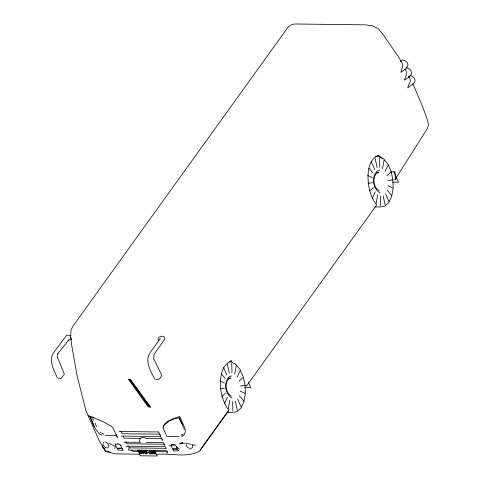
<?xml version="1.0" encoding="UTF-8"?>
<svg xmlns="http://www.w3.org/2000/svg" width="480" height="480" viewBox="0 0 480 480"><rect width="100%" height="100%" fill="white"/><g stroke="black" fill="none" stroke-linecap="round" stroke-linejoin="round"><path stroke-width="0.72" d="M162.408 439.218L162.348 440.352L160.65 436.536L121.092 436.05M170.28 445.764L170.328 445.356M167.268 451.776L167.19 451.236M376.356 205.392L246.87 385.512L244.692 385.488M115.266 445.788L114.834 448.434M228.456 411.096L199.794 450.93C186.882 458.526 170.19 452.706 156.132 454.41M149.418 406.146L149.73 406.584M228.33 408.69L229.896 400.2M234.714 374.022L236.28 365.532M245.274 394.044L243.81 401.994L240.858 408.144L236.778 411.762L232.062 412.398L226.95 412.338M376.158 203.256L377.718 194.766M382.542 168.582L384.102 160.098M393.096 188.61L391.632 196.554L388.686 202.71L384.606 206.328L379.884 206.964L374.778 206.904M163.638 425.856L163.59 427.284M161.694 438.648L146.196 438.456C144.69 437.376 141.6 436.692 140.322 438.384L124.08 438.186L123.252 436.32M182.19 436.218L184.056 435.024L185.208 432.312L185.334 430.056L184.662 427.602L179.766 416.448L172.176 419.124M224.298 403.812L227.448 397.242M237.162 376.974L240.312 370.404M372.12 198.378L375.27 191.808M384.984 171.54L388.134 164.97M140.37 438.21L139.326 440.34L139.422 441.54M166.578 448.326L129.492 447.876L128.268 449.616M405.624 70.08L406.2 70.92L406.512 74.202L404.454 80.202C405.714 79.092 408.966 77.538 408.78 76.368M160.326 338.436L150.084 352.674C144.384 361.164 150.822 371.49 154.89 379.17M116.214 434.928L116.55 434.466M139.974 454.2L115.068 453.834L106.026 451.428L102.378 446.544L101.514 444.132L100.872 443.754L99.126 440.454L86.1 411.162L77.274 376.542L71.808 346.05L70.674 336.546L71.04 329.844L73.152 325.842L287.208 28.362C289.23 25.35 292.704 23.706 296.316 24L364.944 24.84L372.174 25.68L378.258 28.722L383.304 34.776L397.92 56.07L401.244 61.698C404.088 65.016 401.718 68.94 400.866 72.42L405.24 69.09M200.196 449.88L228.738 410.208C224.232 404.106 221.76 396.69 220.704 389.208C219.942 379.302 220.536 364.668 231.726 360.936L230.292 360.918M408.84 76.542L409.932 78.054L410.334 81.282L408.126 86.136L407.802 87.9L412.962 83.844L422.724 106.872L427.692 120.804L428.544 126.054M57.876 353.646L68.892 339.822M404.862 69.624C407.208 67.764 409.542 64.134 406.47 61.776C405.036 60.468 402.762 59.388 400.896 60.438M408.648 77.154C413.778 74.22 411.264 68.034 406.11 67.776M412.542 84.444C417.51 81.612 414.426 75.738 409.698 75.558M103.434 442.206L103.482 443.196M369.6 191.01L373.41 187.632M386.85 175.722L391.206 171.864L392.934 179.934L393.126 188.22L388.014 185.646M221.772 396.444L225.588 393.066M239.022 381.156L243.378 377.298L245.112 385.368L245.298 393.654L240.186 391.08M187.062 442.998C184.974 444.282 186.648 447.168 188.43 447.906M183.378 433.926L181.152 434.79L181.404 435.36M148.248 405.876L147.918 406.092L148.524 407.052L148.818 406.662M150.192 407.274L150.342 406.806L130.236 379.218L129.99 379.392M171.624 419.382C168.162 421.074 163.236 423.42 162.99 427.686L166.86 436.38L179.322 436.38M182.256 436.188L181.68 436.2M182.376 442.674L179.52 444.012L182.508 442.818L180.714 443.478L185.352 443.058M379.362 154.908C365.958 159.81 367.11 178.644 369.504 190.044M108.198 447.36L108.846 446.934C109.206 444.552 106.872 442.416 104.754 441.786M99.63 433.992C99.078 433.188 95.874 430.17 95.016 428.022M190.98 448.35C192.978 448.158 193.23 445.392 191.838 444.276M182.448 424.344L178.77 417.87L175.182 418.698M171.192 444.432L171.858 444.336M174.108 418.98L168.732 421.254L163.914 425.574M67.968 340.284L71.454 339.45M379.47 170.592L377.406 170.874C371.274 176.262 372.642 189.018 379.974 192.75M368.04 183.318L372.36 182.73M387.9 180.618L392.934 179.934M231.648 376.032L229.578 376.308C223.452 381.696 224.82 394.452 232.146 398.184M220.218 388.752L224.538 388.164M240.072 386.052L245.112 385.368M107.73 447.918C105.444 448.206 103.368 446.166 102.87 444.042M148.32 405.972L149.244 405.912M390.672 171.972L394.908 171.738L395.556 178.38L394.95 179.76L427.092 128.988L427.662 127.872L427.398 126.9M129.102 379.662L130.17 379.638L130.92 380.562L150.18 407.274M129.012 379.35L130.062 379.332M375.09 156.324L378.744 156.366L383.532 158.778L387.81 163.95L391.062 171.258M376.464 172.668L378.702 172.692L377.034 172.92C372.072 177.282 373.176 187.608 379.11 190.626M392.574 182.16L398.478 182.232L396.186 177.09M229.458 361.782L230.916 361.8L235.704 364.212L239.982 369.384L243.234 376.692M228.636 378.102L230.88 378.132L229.206 378.354C224.244 382.716 225.354 393.042 231.282 396.06M244.818 387.504L250.722 387.576L248.43 382.434M158.388 431.988L119.046 431.454M159.714 434.19L122.1 433.734L120.984 431.22M123.804 442.128L140.814 442.338M146.346 442.404L163.356 442.614M164.346 444.234L126.732 443.778L125.808 441.978M171.402 445.026L174.396 445.062M125.85 446.184L165.324 446.664M128.742 450.114L147.69 450.348M154.248 450.426L166.638 450.576M138.324 451.398L133.128 451.332L131.58 450.18M154.656 451.596L167.274 451.746L167.064 453.132L166.962 452.658M116.568 435.756L105.204 435.498M195.72 445.284L192.654 444.876M117.642 443.676L118.416 443.79M190.512 448.998L189.006 448.644M155.7 379.416C158.724 380.802 160.668 377.55 161.796 375.3L154.374 359.904L153.666 359.406L154.044 354.324L164.628 339.396L164.748 338.196L164.118 336.888L163.35 336.252L161.922 336.222L159.132 337.164L157.908 338.868L158.706 340.512M58.218 378.186L61.008 378.36L64.404 374.286L58.116 358.902L57.432 358.374L57.924 353.304M190.938 444.264L187.692 443.538M400.65 61.554L401.244 61.698M148.764 406.704L149.94 406.992M106.026 451.428L102.066 445.818L105.45 450.9L108.036 451.926M70.782 335.76L66.786 335.07L54.492 351.438C47.766 359.304 53.85 370.026 57.372 377.874M110.544 452.55L107.826 451.38M101.52 434.976L99.912 434.286M92.292 416.892L94.128 417.552M108.798 443.148L114.384 446.118M90.498 416.586L103.47 421.818L111.294 426.15L113.064 428.034L117.276 437.49L117.234 436.344M102.084 435.108L102.42 435.246M102.054 433.35L103.5 433.848L103.752 434.412M367.776 175.452L372.246 177.708M219.948 380.886L224.424 383.142M129.492 447.876L127.914 445.986M88.29 415.464L90.168 416.454M377.958 155.376L380.982 157.194L382.404 158.832M91.944 417.696L89.814 416.37L94.104 426.81M100.512 432.426L101.286 432.93M179.514 449.226L176.394 446.532M120.222 444.744L121.11 445.698M368.97 168.192L373.086 173.16M387.174 190.194L391.746 195.714M221.148 373.626L225.258 378.594M239.352 395.628L243.918 401.148M148.224 405.54L129.582 380.268C129.114 378.168 127.476 379.326 129.342 380.436L147.558 406.008M376.548 204.798L374.322 201.642L371.862 196.812M94.782 427.452L94.482 426.858M94.176 426.162L94.35 426.504M163.566 443.088L164.832 445.602M393.816 171.756L395.904 176.448M371.298 161.838L374.772 169.638M385.488 193.71L388.962 201.516M223.47 367.272L226.944 375.072M237.66 399.144L241.14 406.95M183.636 427.902L179.346 417.462M158.604 431.94L160.464 436.122L160.458 434.838M89.844 416.094L91.512 419.838M92.736 418.524L93.6 420.486M91.788 420.462L93.912 425.532M70.782 337.8L71.232 338.898M165.528 447.138L165.822 447.906M95.172 423.276L96.462 426.696M169.632 446.286L169.446 445.704M369.54 190.236L371.67 196.458M183.972 428.754L184.218 429.57M375.144 158.43L377.106 167.574M383.154 195.78L385.116 204.924M227.316 363.864L229.278 373.008M235.332 401.214L237.294 410.358M379.59 157.824L379.8 167.208M380.454 196.146L380.67 205.53M231.762 363.258L231.978 372.642M232.632 401.58L232.842 410.964M152.574 451.878L152.688 452.532A1.086 0.696 35.7 0 1 153.276 453.192A1.05 0.672 35.7 0 1 153.246 453.84L152.628 453.966A0.882 0.564 35.7 0 1 152.088 453.714C151.416 452.814 151.734 452.214 150.99 451.368A0.738 0.474 35.7 0 1 151.218 451.02L151.788 451.026A0.738 0.474 35.7 0 1 152.328 451.38L152.574 451.878M150 451.86C149.13 452.796 149.496 454.638 151.242 453.876L149.958 453.504L150.366 452.244A1.086 0.69 35.7 0 0 150.312 451.746C150.15 450.564 147.942 451.122 149.01 451.506A0.708 0.456 35.7 0 1 149.376 451.314L150 451.86M171.084 445.764L172.488 448.794L177.378 448.854L175.356 444.828L172.092 444.834A2.148 1.308 32.6 0 0 171.636 444.96L171.084 445.764M155.52 453.462L154.932 454.008L154.098 453.486C155.706 454.254 154.992 451.956 153.732 452.508L153.096 451.086L154.41 451.104L154.56 451.446L153.594 451.434L154.302 452.172A1.014 0.648 35.7 0 1 154.884 452.43L155.52 453.462M151.956 452.85L152.226 453.48L152.862 453.618A0.618 0.396 35.7 0 0 152.946 453.186L152.178 452.544L151.956 452.85M146.76 453.024L145.614 453.468L144.63 451.254L146.016 451.56L146.76 453.024M139.596 451.434C139.002 452.742 142.05 454.512 141.618 452.634L140.772 452.274L141.798 452.286L142.458 453.768L140.208 453.384L139.254 451.962L139.344 451.032L140.424 450.876L141.51 451.752L140.436 451.182L139.596 451.434M147.138 453.258L146.79 453.732L145.422 453.804L144.126 450.906L145.578 451.014A1.254 0.798 35.7 0 1 146.352 451.488L147.138 453.258M152.214 451.824L152.01 452.166L151.398 451.398L152.214 451.824M149.154 405.6L148.626 406.032L149.19 406.584L149.724 406.152L149.154 405.6M178.488 450.708L173.862 451.086L172.686 449.154L177.576 449.214L178.488 450.708M121.89 448.176L117 448.116L114.978 444.096L118.29 444.18A2.148 1.308 32.6 0 1 118.872 444.312L120.48 445.368L121.89 448.176M122.088 448.536L117.198 448.476L118.11 449.97L123.27 450.468L122.088 448.536M154.65 450.378L137.808 450.174L140.31 455.796L157.152 456L154.65 450.378M141.792 450.876L141.42 450.87L144.084 453.792L143.814 450.9L143.442 450.894L143.724 453.372L141.792 450.876M148.434 452.304L147.342 452.292L148.584 452.646L148.434 452.304"/></g></svg>
